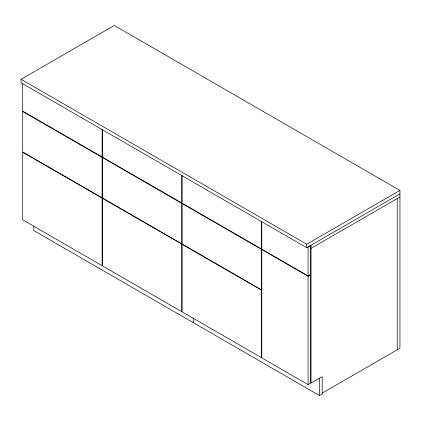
<?xml version="1.0" encoding="UTF-8"?>
<svg xmlns="http://www.w3.org/2000/svg" width="421" height="421" viewBox="0 0 421 421"><rect width="100%" height="100%" fill="white"/><g stroke="black" fill="none" stroke-linecap="round" stroke-linejoin="round"><path stroke-width="0.63" d="M399.95 193.876L306.73 247.695L21.05 82.763L21.05 79.29L114.27 25.465L399.95 190.403L399.95 348.22L322.218 393.103M102.093 157.328L102.093 197.781L22.702 151.949L22.702 111.497L102.093 157.328L103.177 156.707M102.093 198.128L102.093 265.667L22.702 219.83L22.702 152.297L102.093 198.128L103.177 197.507M21.05 79.29L306.73 244.222L399.95 190.403M310.94 248.39L399.95 197.002M308.083 275.908L310.787 274.345L310.787 245.527L308.083 247.09L308.083 275.908L261.773 249.174L261.773 221.662M308.083 276.255L310.787 274.692L310.787 383.031L308.083 384.594L261.773 357.855L261.773 249.521L308.083 276.255L308.083 384.594M33.833 226.098L33.833 230.597L319.507 395.535L322.218 393.972L322.218 376.606L310.94 383.121L310.94 245.264M397.245 198.565L397.245 349.783M319.507 378.169L319.507 395.535M306.73 244.222L306.73 247.695M261.473 221.488L261.473 249L182.083 203.164L182.083 175.652M193.207 318.113L193.207 322.612M181.783 175.478L181.783 202.99L102.392 157.154L102.392 129.647M102.093 129.473L102.093 156.98L22.702 111.149L22.702 83.637M181.783 203.338L102.392 157.501L102.392 197.954L181.783 243.791L181.783 203.338M261.473 249.348L182.083 203.511L182.083 243.964L261.473 289.801L261.473 249.348M181.783 244.138L102.392 198.302L102.392 265.84L181.783 311.677L181.783 244.138M261.473 290.148L182.083 244.312L182.083 311.85L261.473 357.682L261.473 290.148"/></g></svg>
